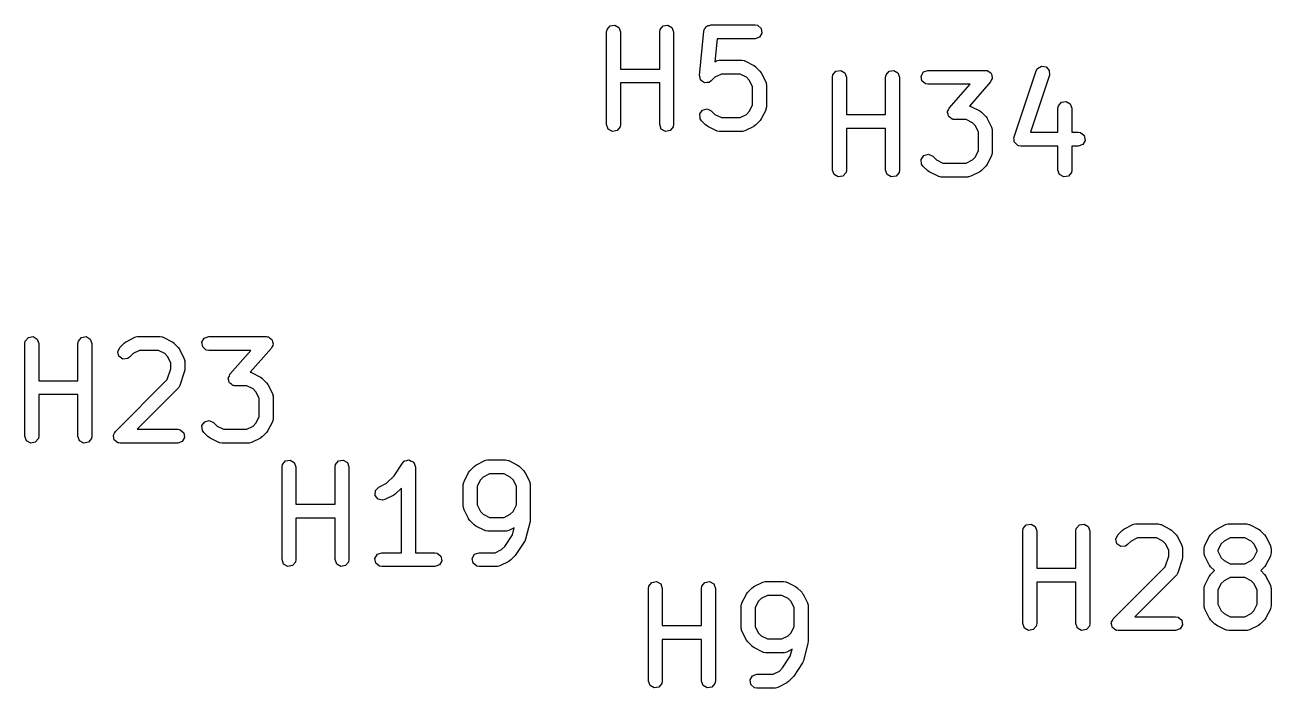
# Model space of a CAD drawing. Extents: x 83 to 202, y -140 to -59.
# Drawn here: x 121.67 to 135.09, y -66.57 to -59.42 of the extents above; entities that cross this region are included whole.
import ezdxf

# ---------------------------------------------------------------- set-up
doc = ezdxf.new("R2010")
doc.units = 0
doc.layers.add('BLACK', color=7, linetype='CONTINUOUS')

msp = doc.modelspace()

# ---------------------------------------------------------------- linework, layer by layer
at = {"layer": 'BLACK', "linetype": 'CONTINUOUS'}
for p, q in [((127.933, -59.4924), (127.938, -59.4667)), ((127.938, -59.4667), (127.971, -59.4274)), ((127.971, -59.4274), (128.021, -59.4185)), ((128.021, -59.4185), (128.066, -59.4442)), ((128.066, -59.4442), (128.083, -59.4924)), ((128.505, -59.4924), (128.509, -59.4667)), ((128.509, -59.4667), (128.542, -59.4274)), ((128.542, -59.4274), (128.593, -59.4185)), ((128.593, -59.4185), (128.637, -59.4442)), ((128.637, -59.4442), (128.655, -59.4924)), ((128.983, -59.4767), (128.988, -59.4598)), ((128.988, -59.4598), (129, -59.4487)), ((129, -59.4487), (129.008, -59.4349)), ((129.008, -59.4349), (129.017, -59.4313)), ((129.017, -59.4313), (129.025, -59.424)), ((129.025, -59.424), (129.041, -59.4228)), ((129.041, -59.4228), (129.056, -59.4174)), ((129.056, -59.4174), (129.532, -59.4174)), ((129.532, -59.4174), (129.558, -59.4219)), ((129.558, -59.4219), (129.597, -59.4549)), ((129.597, -59.4549), (129.606, -59.5054)), ((127.933, -60.4924), (127.933, -59.4924)), ((128.083, -59.4924), (128.083, -59.8936)), ((128.505, -59.8936), (128.505, -59.4924)), ((128.655, -59.4924), (128.655, -60.4924)), ((128.933, -59.9611), (128.981, -59.4849)), ((128.981, -59.4849), (128.982, -59.4811)), ((128.982, -59.4794), (128.983, -59.4767)), ((128.982, -59.4811), (128.982, -59.4794)), ((129.124, -59.5674), (129.099, -59.8156)), ((129.532, -59.5674), (129.124, -59.5674)), ((129.58, -59.5498), (129.532, -59.5674)), ((129.606, -59.5054), (129.58, -59.5498)), ((129.099, -59.8156), (129.117, -59.8063)), ((129.117, -59.8063), (129.142, -59.7988)), ((129.142, -59.7988), (129.147, -59.7999)), ((129.147, -59.7999), (129.151, -59.7983)), ((129.151, -59.7983), (129.389, -59.7983)), ((129.389, -59.7983), (129.415, -59.8029)), ((129.415, -59.8029), (129.418, -59.8057)), ((129.418, -59.8057), (129.423, -59.8063)), ((129.423, -59.8063), (129.518, -59.8539)), ((129.518, -59.8539), (129.536, -59.8672)), ((129.536, -59.8672), (129.537, -59.8679)), ((129.537, -59.8679), (129.585, -59.9155)), ((132.574, -59.8881), (132.617, -59.8613)), ((132.617, -59.8613), (132.668, -59.8688)), ((132.668, -59.8688), (132.702, -59.9072)), ((128.083, -59.8936), (128.505, -59.8936)), ((128.934, -59.9616), (128.933, -59.9611)), ((128.933, -59.962), (128.934, -59.9616)), ((128.94, -59.9864), (128.933, -59.962)), ((128.946, -60.0108), (128.94, -59.9864)), ((129.1, -59.9826), (129.061, -60.0216)), ((129.169, -59.9483), (129.1, -59.9826)), ((129.371, -59.9483), (129.169, -59.9483)), ((129.44, -59.9826), (129.371, -59.9483)), ((129.47, -60.013), (129.44, -59.9826)), ((129.585, -59.9155), (129.598, -59.9339)), ((129.598, -59.9339), (129.599, -59.935)), ((129.599, -59.935), (129.647, -60.0303)), ((130.367, -59.9824), (130.371, -59.9567)), ((130.367, -60.9824), (130.367, -59.9824)), ((130.371, -59.9567), (130.404, -59.9174)), ((130.404, -59.9174), (130.455, -59.9085)), ((130.455, -59.9085), (130.499, -59.9342)), ((130.499, -59.9342), (130.517, -59.9824)), ((130.517, -59.9824), (130.517, -60.3836)), ((130.938, -59.9824), (130.943, -59.9567)), ((130.938, -60.3836), (130.938, -59.9824)), ((130.943, -59.9567), (130.976, -59.9174)), ((130.976, -59.9174), (131.026, -59.9085)), ((131.026, -59.9085), (131.071, -59.9342)), ((131.071, -59.9342), (131.088, -59.9824)), ((131.088, -59.9824), (131.088, -60.9824)), ((131.32, -59.9694), (131.346, -59.9249)), ((131.329, -60.0199), (131.32, -59.9694)), ((131.346, -59.9249), (131.394, -59.9074)), ((131.394, -59.9074), (132.013, -59.9074)), ((132.013, -59.9074), (132.024, -59.9093)), ((132.024, -59.9093), (132.028, -59.9088)), ((132.028, -59.9088), (132.031, -59.9104)), ((132.031, -59.9104), (132.039, -59.9119)), ((132.039, -59.9119), (132.054, -59.9249)), ((132.054, -59.9249), (132.072, -59.9354)), ((132.072, -59.9354), (132.074, -59.941)), ((132.074, -59.941), (132.078, -59.9449)), ((132.087, -59.9954), (132.077, -60.0129)), ((132.078, -59.9449), (132.082, -59.9648)), ((132.082, -59.9648), (132.088, -59.9839)), ((132.088, -59.9839), (132.086, -59.9895)), ((132.086, -59.9895), (132.087, -59.9954)), ((132.323, -60.6253), (132.561, -59.911)), ((132.704, -59.9585), (132.498, -60.574)), ((132.561, -59.911), (132.574, -59.8881)), ((132.702, -59.9072), (132.704, -59.9585)), ((128.505, -60.0436), (128.083, -60.0436)), ((128.083, -60.0436), (128.083, -60.4924)), ((128.505, -60.4924), (128.505, -60.0436)), ((128.947, -60.0111), (128.946, -60.0108)), ((128.947, -60.0116), (128.947, -60.0111)), ((128.967, -60.026), (128.947, -60.0116)), ((128.988, -60.0408), (128.967, -60.026)), ((128.989, -60.041), (128.988, -60.0407)), ((128.988, -60.0407), (128.988, -60.0408)), ((129.014, -60.0388), (128.989, -60.041)), ((129.039, -60.0369), (129.014, -60.0388)), ((129.04, -60.0365), (129.039, -60.0366)), ((129.039, -60.0366), (129.039, -60.0369)), ((129.061, -60.0216), (129.04, -60.0365)), ((129.505, -60.0815), (129.47, -60.013)), ((129.505, -60.2842), (129.505, -60.0815)), ((129.647, -60.0303), (129.654, -60.0552)), ((129.654, -60.0552), (129.653, -60.0596)), ((129.653, -60.0596), (129.655, -60.0638)), ((129.655, -60.0638), (129.655, -60.3019)), ((131.369, -60.0529), (131.329, -60.0199)), ((131.394, -60.0574), (131.369, -60.0529)), ((131.848, -60.0574), (131.394, -60.0574)), ((131.624, -60.3139), (131.848, -60.0574)), ((132.07, -60.0318), (131.842, -60.2918)), ((132.077, -60.0129), (132.07, -60.0318)), ((132.8, -60.2901), (132.833, -60.2508)), ((132.833, -60.2508), (132.883, -60.2419)), ((132.883, -60.2419), (132.928, -60.2675)), ((132.928, -60.2675), (132.945, -60.3157)), ((128.936, -60.3777), (128.965, -60.3357)), ((128.94, -60.4288), (128.936, -60.3777)), ((128.965, -60.3357), (129.015, -60.3224)), ((129.015, -60.3224), (129.061, -60.3441)), ((129.061, -60.3441), (129.1, -60.3831)), ((129.1, -60.3831), (129.169, -60.4174)), ((129.371, -60.4174), (129.44, -60.3831)), ((129.44, -60.3831), (129.47, -60.3527)), ((129.47, -60.3527), (129.505, -60.2842)), ((129.647, -60.3354), (129.599, -60.4307)), ((129.65, -60.3276), (129.647, -60.331)), ((129.647, -60.331), (129.647, -60.3354)), ((129.655, -60.3019), (129.65, -60.3276)), ((130.517, -60.3836), (130.938, -60.3836)), ((131.605, -60.3618), (131.607, -60.3562)), ((131.612, -60.3809), (131.605, -60.3618)), ((131.606, -60.3503), (131.616, -60.3328)), ((131.607, -60.3562), (131.606, -60.3503)), ((131.615, -60.4008), (131.612, -60.3809)), ((131.62, -60.4047), (131.615, -60.4008)), ((131.616, -60.3328), (131.624, -60.3139)), ((131.622, -60.4103), (131.62, -60.4047)), ((131.842, -60.2918), (131.849, -60.2929)), ((131.849, -60.2929), (131.852, -60.2957)), ((131.852, -60.2957), (131.856, -60.2963)), ((131.856, -60.2963), (131.952, -60.3439)), ((131.952, -60.3439), (131.97, -60.3572)), ((131.97, -60.3572), (131.971, -60.3579)), ((131.971, -60.3579), (132.019, -60.4055)), ((132.019, -60.4055), (132.032, -60.4239)), ((132.795, -60.3157), (132.8, -60.2901)), ((132.795, -60.574), (132.795, -60.3157)), ((132.945, -60.3157), (132.945, -60.574)), ((127.951, -60.5406), (127.933, -60.4924)), ((127.995, -60.5662), (127.951, -60.5406)), ((128.079, -60.518), (128.046, -60.5573)), ((128.083, -60.4924), (128.079, -60.518)), ((128.522, -60.5406), (128.505, -60.4924)), ((128.566, -60.5662), (128.522, -60.5406)), ((128.65, -60.518), (128.617, -60.5573)), ((128.655, -60.4924), (128.65, -60.518)), ((128.955, -60.4502), (128.94, -60.4288)), ((129.003, -60.4978), (128.955, -60.4502)), ((129.004, -60.4985), (129.003, -60.4978)), ((129.022, -60.5118), (129.004, -60.4985)), ((129.117, -60.5595), (129.022, -60.5118)), ((129.169, -60.4174), (129.371, -60.4174)), ((129.518, -60.5118), (129.423, -60.5595)), ((129.519, -60.5107), (129.518, -60.5118)), ((129.537, -60.4978), (129.519, -60.5107)), ((129.585, -60.4502), (129.537, -60.4978)), ((129.586, -60.4487), (129.585, -60.4502)), ((129.599, -60.4307), (129.586, -60.4487)), ((130.938, -60.5336), (130.517, -60.5336)), ((130.517, -60.5336), (130.517, -60.9824)), ((130.938, -60.9824), (130.938, -60.5336)), ((131.639, -60.4208), (131.622, -60.4103)), ((131.654, -60.4338), (131.639, -60.4208)), ((131.663, -60.4353), (131.654, -60.4338)), ((131.665, -60.4369), (131.663, -60.4353)), ((131.669, -60.4364), (131.665, -60.4369)), ((131.68, -60.4383), (131.669, -60.4364)), ((131.805, -60.4383), (131.68, -60.4383)), ((131.874, -60.4726), (131.805, -60.4383)), ((131.904, -60.503), (131.874, -60.4726)), ((131.938, -60.5715), (131.904, -60.503)), ((132.032, -60.4239), (132.033, -60.425)), ((132.033, -60.425), (132.08, -60.5203)), ((132.08, -60.5203), (132.088, -60.5452)), ((128.046, -60.5573), (127.995, -60.5662)), ((128.617, -60.5573), (128.566, -60.5662)), ((129.122, -60.56), (129.117, -60.5595)), ((129.125, -60.5629), (129.122, -60.56)), ((129.151, -60.5674), (129.125, -60.5629)), ((129.389, -60.5674), (129.151, -60.5674)), ((129.393, -60.5658), (129.389, -60.5674)), ((129.398, -60.5669), (129.393, -60.5658)), ((129.423, -60.5595), (129.398, -60.5669)), ((131.938, -60.7742), (131.938, -60.5715)), ((132.088, -60.5452), (132.087, -60.5496)), ((132.087, -60.5496), (132.088, -60.5538)), ((132.088, -60.5538), (132.088, -60.7919)), ((132.32, -60.636), (132.323, -60.6311)), ((132.324, -60.6562), (132.32, -60.636)), ((132.323, -60.6311), (132.323, -60.6253)), ((132.325, -60.6766), (132.324, -60.6562)), ((132.498, -60.574), (132.795, -60.574)), ((132.945, -60.574), (133.013, -60.574)), ((133.013, -60.574), (133.039, -60.5786)), ((133.039, -60.5786), (133.078, -60.6115)), ((133.087, -60.6621), (133.062, -60.7065)), ((133.078, -60.6115), (133.087, -60.6621)), ((131.904, -60.8427), (131.938, -60.7742)), ((132.088, -60.7919), (132.084, -60.8176)), ((132.328, -60.6809), (132.325, -60.6766)), ((132.329, -60.6865), (132.328, -60.6809)), ((132.345, -60.6997), (132.329, -60.6865)), ((132.359, -60.715), (132.345, -60.6997)), ((132.364, -60.7158), (132.359, -60.715)), ((132.369, -60.7195), (132.364, -60.7158)), ((132.394, -60.724), (132.369, -60.7195)), ((132.795, -60.724), (132.394, -60.724)), ((132.795, -60.9824), (132.795, -60.724)), ((133.013, -60.724), (132.945, -60.724)), ((132.945, -60.724), (132.945, -60.9824)), ((133.062, -60.7065), (133.013, -60.724)), ((131.322, -60.8677), (131.351, -60.8257)), ((131.326, -60.9188), (131.322, -60.8677)), ((131.341, -60.9402), (131.326, -60.9188)), ((131.389, -60.9878), (131.341, -60.9402)), ((131.351, -60.8257), (131.401, -60.8124)), ((131.401, -60.8124), (131.447, -60.8341)), ((131.447, -60.8341), (131.486, -60.8731)), ((131.486, -60.8731), (131.555, -60.9074)), ((131.555, -60.9074), (131.805, -60.9074)), ((131.805, -60.9074), (131.874, -60.8731)), ((131.874, -60.8731), (131.904, -60.8427)), ((132.019, -60.9402), (131.971, -60.9878)), ((132.033, -60.9207), (132.019, -60.9387)), ((132.019, -60.9387), (132.019, -60.9402)), ((132.08, -60.8254), (132.033, -60.9207)), ((132.081, -60.821), (132.08, -60.8254)), ((132.084, -60.8176), (132.081, -60.821)), ((130.384, -61.0306), (130.367, -60.9824)), ((130.429, -61.0562), (130.384, -61.0306)), ((130.479, -61.0473), (130.429, -61.0562)), ((130.512, -61.008), (130.479, -61.0473)), ((130.517, -60.9824), (130.512, -61.008)), ((130.956, -61.0306), (130.938, -60.9824)), ((131, -61.0562), (130.956, -61.0306)), ((131.051, -61.0473), (131, -61.0562)), ((131.084, -61.008), (131.051, -61.0473)), ((131.088, -60.9824), (131.084, -61.008)), ((131.39, -60.9885), (131.389, -60.9878)), ((131.408, -61.0018), (131.39, -60.9885)), ((131.504, -61.0495), (131.408, -61.0018)), ((131.508, -61.05), (131.504, -61.0495)), ((131.511, -61.0529), (131.508, -61.05)), ((131.537, -61.0574), (131.511, -61.0529)), ((131.823, -61.0574), (131.537, -61.0574)), ((131.827, -61.0558), (131.823, -61.0574)), ((131.831, -61.0569), (131.827, -61.0558)), ((131.856, -61.0495), (131.831, -61.0569)), ((131.952, -61.0018), (131.856, -61.0495)), ((131.953, -61.0007), (131.952, -61.0018)), ((131.971, -60.9878), (131.953, -61.0007)), ((132.813, -61.0306), (132.795, -60.9824)), ((132.857, -61.0562), (132.813, -61.0306)), ((132.908, -61.0473), (132.857, -61.0562)), ((132.941, -61.008), (132.908, -61.0473)), ((132.945, -60.9824), (132.941, -61.008)), ((121.671, -62.8267), (121.704, -62.7874)), ((121.704, -62.7874), (121.755, -62.7785)), ((121.755, -62.7785), (121.799, -62.8042)), ((121.799, -62.8042), (121.817, -62.8524)), ((122.243, -62.8267), (122.276, -62.7874)), ((122.276, -62.7874), (122.326, -62.7785)), ((122.326, -62.7785), (122.371, -62.8042)), ((122.371, -62.8042), (122.388, -62.8524)), ((122.756, -62.8329), (122.851, -62.7853)), ((122.851, -62.7853), (122.876, -62.7779)), ((122.876, -62.7779), (122.881, -62.7789)), ((122.881, -62.7789), (122.885, -62.7774)), ((122.885, -62.7774), (123.123, -62.7774)), ((123.123, -62.7774), (123.149, -62.7819)), ((123.149, -62.7819), (123.152, -62.7848)), ((123.152, -62.7848), (123.156, -62.7853)), ((123.156, -62.7853), (123.252, -62.8329)), ((123.573, -62.8394), (123.598, -62.7949)), ((123.598, -62.7949), (123.647, -62.7774)), ((123.647, -62.7774), (124.266, -62.7774)), ((124.266, -62.7774), (124.277, -62.7793)), ((124.277, -62.7793), (124.28, -62.7788)), ((124.28, -62.7788), (124.283, -62.7804)), ((124.283, -62.7804), (124.291, -62.7819)), ((124.291, -62.7819), (124.307, -62.7949)), ((124.307, -62.7949), (124.324, -62.8054)), ((124.324, -62.8054), (124.326, -62.811)), ((124.326, -62.811), (124.331, -62.8149)), ((124.331, -62.8149), (124.334, -62.8348)), ((121.667, -62.8524), (121.671, -62.8267)), ((121.667, -63.8524), (121.667, -62.8524)), ((121.817, -62.8524), (121.817, -63.2536)), ((122.238, -62.8524), (122.243, -62.8267)), ((122.238, -63.2536), (122.238, -62.8524)), ((122.388, -62.8524), (122.388, -63.8524)), ((122.667, -62.9411), (122.689, -62.8946)), ((122.68, -62.9906), (122.667, -62.9411)), ((122.689, -62.8946), (122.736, -62.847)), ((122.736, -62.847), (122.755, -62.8341)), ((122.755, -62.8341), (122.756, -62.8329)), ((122.902, -62.9274), (122.834, -62.9616)), ((123.105, -62.9274), (122.902, -62.9274)), ((123.174, -62.9616), (123.105, -62.9274)), ((123.252, -62.8329), (123.27, -62.8463)), ((123.27, -62.8463), (123.271, -62.847)), ((123.271, -62.847), (123.319, -62.8946)), ((123.319, -62.8946), (123.332, -62.913)), ((123.332, -62.913), (123.333, -62.9141)), ((123.333, -62.9141), (123.38, -63.0093)), ((123.582, -62.8899), (123.573, -62.8394)), ((123.621, -62.9229), (123.582, -62.8899)), ((123.647, -62.9274), (123.621, -62.9229)), ((124.1, -62.9274), (123.647, -62.9274)), ((123.876, -63.1839), (124.1, -62.9274)), ((124.322, -62.9018), (124.095, -63.1618)), ((124.329, -62.8829), (124.322, -62.9018)), ((124.34, -62.8654), (124.329, -62.8829)), ((124.334, -62.8348), (124.341, -62.8539)), ((124.341, -62.8539), (124.339, -62.8595)), ((124.339, -62.8595), (124.34, -62.8654)), ((122.722, -63.0201), (122.68, -62.9906)), ((122.774, -63.0156), (122.722, -63.0201)), ((122.795, -63.0007), (122.774, -63.0156)), ((122.834, -62.9616), (122.795, -63.0007)), ((123.204, -62.992), (123.174, -62.9616)), ((123.238, -63.0606), (123.204, -62.992)), ((123.238, -63.1259), (123.238, -63.0606)), ((123.38, -63.0093), (123.388, -63.0343)), ((123.388, -63.0343), (123.387, -63.0386)), ((123.387, -63.0386), (123.388, -63.0429)), ((123.388, -63.0429), (123.388, -63.1381)), ((123.2, -63.2404), (123.238, -63.1259)), ((123.384, -63.1618), (123.337, -63.3047)), ((123.388, -63.1381), (123.384, -63.1602)), ((123.384, -63.1602), (123.384, -63.1618)), ((123.857, -63.2318), (123.86, -63.2262)), ((123.859, -63.2203), (123.869, -63.2028)), ((123.86, -63.2262), (123.859, -63.2203)), ((123.869, -63.2028), (123.876, -63.1839)), ((124.095, -63.1618), (124.101, -63.1629)), ((124.101, -63.1629), (124.104, -63.1657)), ((124.104, -63.1657), (124.109, -63.1663)), ((124.109, -63.1663), (124.204, -63.2139)), ((124.204, -63.2139), (124.222, -63.2272)), ((121.817, -63.2536), (122.238, -63.2536)), ((122.641, -63.7993), (123.2, -63.2404)), ((123.319, -63.334), (122.875, -63.7774)), ((123.321, -63.3299), (123.319, -63.334)), ((123.324, -63.3276), (123.321, -63.3299)), ((123.337, -63.3047), (123.324, -63.3276)), ((123.864, -63.2509), (123.857, -63.2318)), ((123.867, -63.2708), (123.864, -63.2509)), ((123.872, -63.2747), (123.867, -63.2708)), ((123.874, -63.2803), (123.872, -63.2747)), ((123.891, -63.2908), (123.874, -63.2803)), ((123.907, -63.3038), (123.891, -63.2908)), ((123.915, -63.3053), (123.907, -63.3038)), ((123.918, -63.3069), (123.915, -63.3053)), ((123.921, -63.3064), (123.918, -63.3069)), ((123.932, -63.3083), (123.921, -63.3064)), ((124.058, -63.3083), (123.932, -63.3083)), ((124.126, -63.3426), (124.058, -63.3083)), ((124.156, -63.373), (124.126, -63.3426)), ((124.222, -63.2272), (124.224, -63.2279)), ((124.224, -63.2279), (124.271, -63.2755)), ((124.271, -63.2755), (124.284, -63.2939)), ((124.284, -63.2939), (124.285, -63.295)), ((124.285, -63.295), (124.333, -63.3903)), ((122.238, -63.4036), (121.817, -63.4036)), ((121.817, -63.4036), (121.817, -63.8524)), ((122.238, -63.8524), (122.238, -63.4036)), ((124.191, -63.4415), (124.156, -63.373)), ((124.191, -63.6442), (124.191, -63.4415)), ((124.333, -63.3903), (124.34, -63.4152)), ((124.34, -63.4152), (124.339, -63.4196)), ((124.339, -63.4196), (124.341, -63.4238)), ((124.341, -63.4238), (124.341, -63.6619)), ((123.574, -63.7377), (123.604, -63.6957)), ((123.579, -63.7888), (123.574, -63.7377)), ((123.604, -63.6957), (123.653, -63.6824)), ((123.653, -63.6824), (123.7, -63.7041)), ((123.7, -63.7041), (123.739, -63.7431)), ((123.739, -63.7431), (123.807, -63.7774)), ((124.058, -63.7774), (124.126, -63.7431)), ((124.126, -63.7431), (124.156, -63.7127)), ((124.156, -63.7127), (124.191, -63.6442)), ((124.333, -63.6954), (124.285, -63.7907)), ((124.336, -63.6876), (124.333, -63.691)), ((124.333, -63.691), (124.333, -63.6954)), ((124.341, -63.6619), (124.336, -63.6876)), ((121.684, -63.9006), (121.667, -63.8524)), ((121.812, -63.878), (121.779, -63.9173)), ((121.817, -63.8524), (121.812, -63.878)), ((122.256, -63.9006), (122.238, -63.8524)), ((122.384, -63.878), (122.351, -63.9173)), ((122.388, -63.8524), (122.384, -63.878)), ((122.62, -63.8394), (122.632, -63.8198)), ((122.621, -63.8427), (122.62, -63.8394)), ((122.62, -63.8458), (122.621, -63.8427)), ((122.625, -63.8676), (122.62, -63.8458)), ((122.629, -63.8899), (122.625, -63.8676)), ((122.632, -63.8921), (122.629, -63.8899)), ((122.632, -63.8198), (122.641, -63.7993)), ((122.633, -63.8954), (122.632, -63.8921)), ((122.651, -63.9083), (122.633, -63.8954)), ((122.875, -63.7774), (123.313, -63.7774)), ((123.313, -63.7774), (123.339, -63.7819)), ((123.339, -63.7819), (123.378, -63.8149)), ((123.387, -63.8654), (123.362, -63.9098)), ((123.378, -63.8149), (123.387, -63.8654)), ((123.594, -63.8102), (123.579, -63.7888)), ((123.641, -63.8578), (123.594, -63.8102)), ((123.643, -63.8585), (123.641, -63.8578)), ((123.661, -63.8718), (123.643, -63.8585)), ((123.756, -63.9195), (123.661, -63.8718)), ((123.807, -63.7774), (124.058, -63.7774)), ((124.204, -63.8718), (124.109, -63.9195)), ((124.205, -63.8707), (124.204, -63.8718)), ((124.224, -63.8578), (124.205, -63.8707)), ((124.271, -63.8102), (124.224, -63.8578)), ((124.272, -63.8087), (124.271, -63.8102)), ((124.285, -63.7907), (124.272, -63.8087)), ((121.729, -63.9262), (121.684, -63.9006)), ((121.779, -63.9173), (121.729, -63.9262)), ((122.3, -63.9262), (122.256, -63.9006)), ((122.351, -63.9173), (122.3, -63.9262)), ((122.669, -63.9229), (122.651, -63.9083)), ((122.673, -63.9237), (122.669, -63.9229)), ((122.675, -63.9248), (122.673, -63.9237)), ((122.678, -63.9245), (122.675, -63.9248)), ((122.694, -63.9274), (122.678, -63.9245)), ((123.313, -63.9274), (122.694, -63.9274)), ((123.362, -63.9098), (123.313, -63.9274)), ((123.76, -63.92), (123.756, -63.9195)), ((123.764, -63.9229), (123.76, -63.92)), ((123.79, -63.9274), (123.764, -63.9229)), ((124.075, -63.9274), (123.79, -63.9274)), ((124.079, -63.9258), (124.075, -63.9274)), ((124.084, -63.9269), (124.079, -63.9258)), ((124.109, -63.9195), (124.084, -63.9269)), ((124.437, -64.1824), (124.441, -64.1567)), ((124.441, -64.1567), (124.474, -64.1174)), ((124.474, -64.1174), (124.525, -64.1085)), ((124.525, -64.1085), (124.569, -64.1342)), ((124.569, -64.1342), (124.587, -64.1824)), ((125.008, -64.1824), (125.013, -64.1567)), ((125.013, -64.1567), (125.046, -64.1174)), ((125.046, -64.1174), (125.096, -64.1085)), ((125.096, -64.1085), (125.141, -64.1342)), ((125.141, -64.1342), (125.158, -64.1824)), ((125.644, -64.2775), (125.735, -64.1408)), ((125.735, -64.1408), (125.753, -64.1219)), ((125.753, -64.1219), (125.757, -64.1207)), ((125.757, -64.1207), (125.76, -64.1174)), ((125.76, -64.1174), (125.782, -64.1136)), ((125.782, -64.1136), (125.802, -64.1075)), ((125.802, -64.1075), (125.806, -64.1093)), ((125.806, -64.1093), (125.811, -64.1085)), ((125.811, -64.1085), (125.829, -64.1194)), ((125.829, -64.1194), (125.849, -64.1281)), ((125.849, -64.1281), (125.851, -64.132)), ((125.851, -64.132), (125.855, -64.1342)), ((125.855, -64.1342), (125.863, -64.1546)), ((125.863, -64.1546), (125.872, -64.1741)), ((126.506, -64.177), (126.525, -64.1641)), ((126.525, -64.1641), (126.526, -64.1629)), ((126.526, -64.1629), (126.621, -64.1153)), ((126.621, -64.1153), (126.646, -64.1079)), ((126.646, -64.1079), (126.651, -64.1089)), ((126.651, -64.1089), (126.655, -64.1074)), ((126.655, -64.1074), (126.845, -64.1074)), ((126.845, -64.1074), (126.871, -64.1119)), ((126.871, -64.1119), (126.874, -64.1148)), ((126.874, -64.1148), (126.879, -64.1153)), ((126.879, -64.1153), (126.974, -64.1629)), ((126.974, -64.1629), (126.992, -64.1763)), ((124.437, -65.1824), (124.437, -64.1824)), ((124.587, -64.1824), (124.587, -64.5836)), ((125.008, -64.5836), (125.008, -64.1824)), ((125.158, -64.1824), (125.158, -65.1824)), ((125.563, -64.3588), (125.644, -64.2775)), ((125.872, -64.1741), (125.871, -64.1783)), ((125.871, -64.1783), (125.873, -64.1824)), ((125.873, -64.1824), (125.873, -65.1074)), ((126.397, -64.3393), (126.445, -64.2441)), ((126.445, -64.2441), (126.458, -64.2261)), ((126.458, -64.2261), (126.459, -64.2246)), ((126.459, -64.2246), (126.506, -64.177)), ((126.604, -64.2916), (126.574, -64.322)), ((126.672, -64.2574), (126.604, -64.2916)), ((126.828, -64.2574), (126.672, -64.2574)), ((126.896, -64.2916), (126.828, -64.2574)), ((126.926, -64.322), (126.896, -64.2916)), ((126.992, -64.1763), (126.994, -64.177)), ((126.994, -64.177), (127.041, -64.2246)), ((127.041, -64.2246), (127.054, -64.243)), ((127.054, -64.243), (127.055, -64.2441)), ((127.055, -64.2441), (127.103, -64.3393)), ((125.443, -64.4383), (125.478, -64.401)), ((125.478, -64.401), (125.563, -64.3588)), ((125.723, -64.4111), (125.66, -64.4735)), ((125.723, -65.1074), (125.723, -64.4111)), ((126.389, -64.3729), (126.394, -64.3472)), ((126.389, -64.611), (126.389, -64.3729)), ((126.394, -64.3472), (126.397, -64.3438)), ((126.397, -64.3438), (126.397, -64.3393)), ((126.574, -64.322), (126.539, -64.3906)), ((126.539, -64.3906), (126.539, -64.5932)), ((126.961, -64.3906), (126.926, -64.322)), ((126.961, -64.5932), (126.961, -64.3906)), ((127.103, -64.3393), (127.11, -64.3643)), ((127.11, -64.3643), (127.109, -64.3686)), ((127.109, -64.3686), (127.111, -64.3729)), ((127.111, -64.3729), (127.111, -64.7538)), ((125.44, -64.4895), (125.443, -64.4383)), ((125.471, -64.5307), (125.44, -64.4895)), ((125.52, -64.5426), (125.471, -64.5307)), ((125.545, -64.5352), (125.52, -64.5426)), ((125.641, -64.4876), (125.545, -64.5352)), ((125.642, -64.4864), (125.641, -64.4876)), ((125.66, -64.4735), (125.642, -64.4864)), ((124.587, -64.5836), (125.008, -64.5836)), ((126.391, -64.6152), (126.389, -64.611)), ((126.39, -64.6195), (126.391, -64.6152)), ((126.397, -64.6445), (126.39, -64.6195)), ((126.445, -64.7397), (126.397, -64.6445)), ((126.539, -64.5932), (126.574, -64.6618)), ((126.574, -64.6618), (126.604, -64.6922)), ((126.604, -64.6922), (126.672, -64.7264)), ((126.828, -64.7264), (126.896, -64.6922)), ((126.896, -64.6922), (126.926, -64.6618)), ((126.926, -64.6618), (126.961, -64.5932)), ((125.008, -64.7336), (124.587, -64.7336)), ((124.587, -64.7336), (124.587, -65.1824)), ((125.008, -65.1824), (125.008, -64.7336)), ((126.446, -64.7409), (126.445, -64.7397)), ((126.459, -64.7592), (126.446, -64.7409)), ((126.506, -64.8068), (126.459, -64.7592)), ((126.508, -64.8075), (126.506, -64.8068)), ((126.526, -64.8209), (126.508, -64.8075)), ((126.621, -64.8685), (126.526, -64.8209)), ((126.672, -64.7264), (126.828, -64.7264)), ((127.108, -64.772), (127.061, -64.9625)), ((127.111, -64.7538), (127.108, -64.7686)), ((127.108, -64.7686), (127.108, -64.772)), ((132.421, -64.8467), (132.454, -64.8074)), ((132.454, -64.8074), (132.505, -64.7985)), ((132.505, -64.7985), (132.549, -64.8242)), ((132.549, -64.8242), (132.567, -64.8724)), ((132.993, -64.8467), (133.026, -64.8074)), ((133.026, -64.8074), (133.076, -64.7985)), ((133.076, -64.7985), (133.121, -64.8242)), ((133.121, -64.8242), (133.138, -64.8724)), ((133.506, -64.8529), (133.601, -64.8053)), ((133.601, -64.8053), (133.626, -64.7979)), ((133.626, -64.7979), (133.631, -64.7989)), ((133.631, -64.7989), (133.635, -64.7974)), ((133.635, -64.7974), (133.873, -64.7974)), ((133.873, -64.7974), (133.899, -64.8019)), ((133.899, -64.8019), (133.902, -64.8048)), ((133.902, -64.8048), (133.906, -64.8053)), ((133.906, -64.8053), (134.002, -64.8529)), ((134.506, -64.8529), (134.601, -64.8053)), ((134.601, -64.8053), (134.626, -64.7979)), ((134.626, -64.7979), (134.631, -64.7989)), ((134.631, -64.7989), (134.635, -64.7974)), ((134.635, -64.7974), (134.825, -64.7974)), ((134.825, -64.7974), (134.851, -64.8019)), ((134.851, -64.8019), (134.854, -64.8048)), ((134.854, -64.8048), (134.859, -64.8053)), ((134.859, -64.8053), (134.954, -64.8529)), ((126.626, -64.869), (126.621, -64.8685)), ((126.629, -64.8719), (126.626, -64.869)), ((126.655, -64.8764), (126.629, -64.8719)), ((126.845, -64.8764), (126.655, -64.8764)), ((126.835, -65.0394), (126.918, -64.9135)), ((126.849, -64.8749), (126.845, -64.8764)), ((126.854, -64.8759), (126.849, -64.8749)), ((126.879, -64.8685), (126.854, -64.8759)), ((126.937, -64.8394), (126.879, -64.8685)), ((126.918, -64.9135), (126.937, -64.8394)), ((127.061, -64.9625), (127.051, -64.9855)), ((132.417, -64.8724), (132.421, -64.8467)), ((132.417, -65.8724), (132.417, -64.8724)), ((132.567, -64.8724), (132.567, -65.2736)), ((132.988, -64.8724), (132.993, -64.8467)), ((132.988, -65.2736), (132.988, -64.8724)), ((133.138, -64.8724), (133.138, -65.8724)), ((133.417, -64.9611), (133.439, -64.9146)), ((133.43, -65.0106), (133.417, -64.9611)), ((133.439, -64.9146), (133.486, -64.867)), ((133.486, -64.867), (133.505, -64.8541)), ((133.505, -64.8541), (133.506, -64.8529)), ((133.652, -64.9474), (133.584, -64.9816)), ((133.855, -64.9474), (133.652, -64.9474)), ((133.924, -64.9816), (133.855, -64.9474)), ((134.002, -64.8529), (134.02, -64.8663)), ((134.02, -64.8663), (134.021, -64.867)), ((134.021, -64.867), (134.069, -64.9146)), ((134.069, -64.9146), (134.082, -64.933)), ((134.082, -64.933), (134.083, -64.9341)), ((134.083, -64.9341), (134.13, -65.0293)), ((134.377, -65.0293), (134.425, -64.9341)), ((134.425, -64.9341), (134.438, -64.9161)), ((134.438, -64.9161), (134.439, -64.9146)), ((134.439, -64.9146), (134.486, -64.867)), ((134.486, -64.867), (134.505, -64.8541)), ((134.505, -64.8541), (134.506, -64.8529)), ((134.652, -64.9474), (134.584, -64.9816)), ((134.808, -64.9474), (134.652, -64.9474)), ((134.876, -64.9816), (134.808, -64.9474)), ((134.954, -64.8529), (134.972, -64.8663)), ((134.972, -64.8663), (134.974, -64.867)), ((134.974, -64.867), (135.021, -64.9146)), ((135.021, -64.9146), (135.034, -64.933)), ((135.034, -64.933), (135.035, -64.9341)), ((135.035, -64.9341), (135.083, -65.0293)), ((126.732, -65.1074), (126.801, -65.0731)), ((126.801, -65.0731), (126.835, -65.0394)), ((127.05, -64.9859), (126.955, -65.1287)), ((127.051, -64.9855), (127.05, -64.9859)), ((133.472, -65.0401), (133.43, -65.0106)), ((133.524, -65.0356), (133.472, -65.0401)), ((133.545, -65.0207), (133.524, -65.0356)), ((133.584, -64.9816), (133.545, -65.0207)), ((133.954, -65.012), (133.924, -64.9816)), ((133.988, -65.0806), (133.954, -65.012)), ((133.988, -65.1459), (133.988, -65.0806)), ((134.13, -65.0293), (134.138, -65.0543)), ((134.138, -65.0543), (134.137, -65.0586)), ((134.137, -65.0586), (134.138, -65.0629)), ((134.138, -65.0629), (134.138, -65.1581)), ((134.369, -65.0629), (134.374, -65.0372)), ((134.369, -65.1105), (134.369, -65.0629)), ((134.374, -65.0372), (134.377, -65.0338)), ((134.377, -65.0338), (134.377, -65.0293)), ((134.554, -65.012), (134.519, -65.0806)), ((134.519, -65.0806), (134.519, -65.0928)), ((134.519, -65.0928), (134.554, -65.1613)), ((134.584, -64.9816), (134.554, -65.012)), ((134.906, -65.012), (134.876, -64.9816)), ((134.941, -65.0806), (134.906, -65.012)), ((134.906, -65.1613), (134.941, -65.0928)), ((134.941, -65.0928), (134.941, -65.0806)), ((135.083, -65.0293), (135.09, -65.0543)), ((135.09, -65.0543), (135.089, -65.0586)), ((135.089, -65.0586), (135.091, -65.0629)), ((135.091, -65.0629), (135.091, -65.1105)), ((124.454, -65.2306), (124.437, -65.1824)), ((124.499, -65.2562), (124.454, -65.2306)), ((124.582, -65.208), (124.549, -65.2473)), ((124.587, -65.1824), (124.582, -65.208)), ((125.026, -65.2306), (125.008, -65.1824)), ((125.07, -65.2562), (125.026, -65.2306)), ((125.154, -65.208), (125.121, -65.2473)), ((125.158, -65.1824), (125.154, -65.208)), ((125.438, -65.1694), (125.464, -65.1249)), ((125.447, -65.2199), (125.438, -65.1694)), ((125.486, -65.2529), (125.447, -65.2199)), ((125.464, -65.1249), (125.512, -65.1074)), ((125.512, -65.1074), (125.723, -65.1074)), ((125.873, -65.1074), (126.083, -65.1074)), ((126.083, -65.1074), (126.109, -65.1119)), ((126.132, -65.2398), (126.083, -65.2574)), ((126.109, -65.1119), (126.148, -65.1449)), ((126.157, -65.1954), (126.132, -65.2398)), ((126.148, -65.1449), (126.157, -65.1954)), ((126.486, -65.1694), (126.511, -65.1249)), ((126.495, -65.2199), (126.486, -65.1694)), ((126.534, -65.2529), (126.495, -65.2199)), ((126.511, -65.1249), (126.56, -65.1074)), ((126.56, -65.1074), (126.732, -65.1074)), ((126.879, -65.2018), (126.784, -65.2495)), ((126.88, -65.2007), (126.879, -65.2018)), ((126.898, -65.1878), (126.88, -65.2007)), ((126.946, -65.1402), (126.898, -65.1878)), ((126.947, -65.137), (126.946, -65.1402)), ((126.955, -65.1287), (126.947, -65.137)), ((133.95, -65.2604), (133.988, -65.1459)), ((134.134, -65.1818), (134.087, -65.3247)), ((134.138, -65.1581), (134.134, -65.1802)), ((134.134, -65.1802), (134.134, -65.1818)), ((134.371, -65.1147), (134.369, -65.1105)), ((134.37, -65.1191), (134.371, -65.1147)), ((134.377, -65.144), (134.37, -65.1191)), ((134.425, -65.2393), (134.377, -65.144)), ((134.426, -65.2404), (134.425, -65.2393)), ((134.439, -65.2587), (134.426, -65.2404)), ((134.554, -65.1613), (134.584, -65.1917)), ((134.584, -65.1917), (134.652, -65.226)), ((134.652, -65.226), (134.808, -65.226)), ((134.808, -65.226), (134.876, -65.1917)), ((134.876, -65.1917), (134.906, -65.1613)), ((135.035, -65.2393), (135.022, -65.2573)), ((135.083, -65.144), (135.035, -65.2393)), ((135.086, -65.1361), (135.083, -65.1396)), ((135.083, -65.1396), (135.083, -65.144)), ((135.091, -65.1105), (135.086, -65.1361)), ((124.549, -65.2473), (124.499, -65.2562)), ((125.121, -65.2473), (125.07, -65.2562)), ((125.512, -65.2574), (125.486, -65.2529)), ((126.083, -65.2574), (125.512, -65.2574)), ((126.56, -65.2574), (126.534, -65.2529)), ((126.75, -65.2574), (126.56, -65.2574)), ((126.754, -65.2558), (126.75, -65.2574)), ((126.759, -65.2569), (126.754, -65.2558)), ((126.784, -65.2495), (126.759, -65.2569)), ((132.567, -65.2736), (132.988, -65.2736)), ((133.391, -65.8193), (133.95, -65.2604)), ((134.069, -65.354), (133.625, -65.7974)), ((134.071, -65.3499), (134.069, -65.354)), ((134.074, -65.3476), (134.071, -65.3499)), ((134.087, -65.3247), (134.074, -65.3476)), ((134.377, -65.4579), (134.425, -65.3626)), ((134.425, -65.3626), (134.438, -65.3446)), ((134.438, -65.3446), (134.439, -65.3432)), ((134.481, -65.301), (134.439, -65.2587)), ((134.439, -65.3432), (134.481, -65.301)), ((135.021, -65.2587), (134.979, -65.301)), ((134.979, -65.301), (135.021, -65.3432)), ((135.022, -65.2573), (135.021, -65.2587)), ((135.021, -65.3432), (135.034, -65.3615)), ((135.034, -65.3615), (135.035, -65.3626)), ((135.035, -65.3626), (135.083, -65.4579)), ((128.383, -65.4924), (128.388, -65.4667)), ((128.383, -66.4924), (128.383, -65.4924)), ((128.388, -65.4667), (128.421, -65.4274)), ((128.421, -65.4274), (128.471, -65.4185)), ((128.471, -65.4185), (128.516, -65.4442)), ((128.516, -65.4442), (128.533, -65.4924)), ((128.533, -65.4924), (128.533, -65.8936)), ((128.955, -65.4924), (128.959, -65.4667)), ((128.955, -65.8936), (128.955, -65.4924)), ((128.959, -65.4667), (128.992, -65.4274)), ((128.992, -65.4274), (129.043, -65.4185)), ((129.043, -65.4185), (129.087, -65.4442)), ((129.087, -65.4442), (129.105, -65.4924)), ((129.105, -65.4924), (129.105, -66.4924)), ((129.453, -65.5346), (129.5, -65.487)), ((129.5, -65.487), (129.519, -65.4741)), ((129.519, -65.4741), (129.52, -65.4729)), ((129.52, -65.4729), (129.615, -65.4253)), ((129.615, -65.4253), (129.64, -65.4179)), ((129.64, -65.4179), (129.644, -65.4189)), ((129.644, -65.4189), (129.649, -65.4174)), ((129.649, -65.4174), (129.839, -65.4174)), ((129.839, -65.4174), (129.865, -65.4219)), ((129.865, -65.4219), (129.868, -65.4248)), ((129.868, -65.4248), (129.873, -65.4253)), ((129.873, -65.4253), (129.968, -65.4729)), ((129.968, -65.4729), (129.986, -65.4863)), ((129.986, -65.4863), (129.987, -65.487)), ((129.987, -65.487), (130.035, -65.5346)), ((132.988, -65.4236), (132.567, -65.4236)), ((132.567, -65.4236), (132.567, -65.8724)), ((132.988, -65.8724), (132.988, -65.4236)), ((134.369, -65.4914), (134.374, -65.4658)), ((134.369, -65.6819), (134.369, -65.4914)), ((134.374, -65.4658), (134.377, -65.4623)), ((134.377, -65.4623), (134.377, -65.4579)), ((134.554, -65.4406), (134.519, -65.5091)), ((134.519, -65.5091), (134.519, -65.6642)), ((134.584, -65.4102), (134.554, -65.4406)), ((134.652, -65.376), (134.584, -65.4102)), ((134.808, -65.376), (134.652, -65.376)), ((134.876, -65.4102), (134.808, -65.376)), ((134.906, -65.4406), (134.876, -65.4102)), ((134.941, -65.5091), (134.906, -65.4406)), ((134.941, -65.6642), (134.941, -65.5091)), ((135.083, -65.4579), (135.09, -65.4829)), ((135.09, -65.4829), (135.089, -65.4872)), ((135.089, -65.4872), (135.091, -65.4914)), ((135.091, -65.4914), (135.091, -65.6819)), ((129.391, -65.6493), (129.439, -65.5541)), ((129.439, -65.5541), (129.452, -65.5361)), ((129.452, -65.5361), (129.453, -65.5346)), ((129.567, -65.632), (129.533, -65.7006)), ((129.598, -65.6016), (129.567, -65.632)), ((129.666, -65.5674), (129.598, -65.6016)), ((129.821, -65.5674), (129.666, -65.5674)), ((129.89, -65.6016), (129.821, -65.5674)), ((129.92, -65.632), (129.89, -65.6016)), ((129.955, -65.7006), (129.92, -65.632)), ((130.035, -65.5346), (130.048, -65.553)), ((130.048, -65.553), (130.049, -65.5541)), ((130.049, -65.5541), (130.097, -65.6493)), ((129.383, -65.6829), (129.388, -65.6572)), ((129.383, -65.921), (129.383, -65.6829)), ((129.388, -65.6572), (129.391, -65.6538)), ((129.391, -65.6538), (129.391, -65.6493)), ((129.533, -65.7006), (129.533, -65.9032)), ((129.955, -65.9032), (129.955, -65.7006)), ((130.097, -65.6493), (130.104, -65.6743)), ((130.104, -65.6743), (130.103, -65.6786)), ((130.103, -65.6786), (130.105, -65.6829)), ((130.105, -65.6829), (130.105, -66.0638)), ((134.371, -65.6861), (134.369, -65.6819)), ((134.37, -65.6905), (134.371, -65.6861)), ((134.377, -65.7154), (134.37, -65.6905)), ((134.425, -65.8107), (134.377, -65.7154)), ((134.519, -65.6642), (134.554, -65.7327)), ((134.554, -65.7327), (134.584, -65.7631)), ((134.584, -65.7631), (134.652, -65.7974)), ((134.808, -65.7974), (134.876, -65.7631)), ((134.876, -65.7631), (134.906, -65.7327)), ((134.906, -65.7327), (134.941, -65.6642)), ((135.083, -65.7154), (135.035, -65.8107)), ((135.086, -65.7076), (135.083, -65.711)), ((135.083, -65.711), (135.083, -65.7154)), ((135.091, -65.6819), (135.086, -65.7076)), ((128.533, -65.8936), (128.955, -65.8936)), ((129.533, -65.9032), (129.567, -65.9718)), ((129.92, -65.9718), (129.955, -65.9032)), ((132.434, -65.9206), (132.417, -65.8724)), ((132.562, -65.898), (132.529, -65.9373)), ((132.567, -65.8724), (132.562, -65.898)), ((133.006, -65.9206), (132.988, -65.8724)), ((133.134, -65.898), (133.101, -65.9373)), ((133.138, -65.8724), (133.134, -65.898)), ((133.37, -65.8594), (133.382, -65.8398)), ((133.371, -65.8627), (133.37, -65.8594)), ((133.37, -65.8658), (133.371, -65.8627)), ((133.375, -65.8876), (133.37, -65.8658)), ((133.379, -65.9099), (133.375, -65.8876)), ((133.382, -65.9121), (133.379, -65.9099)), ((133.382, -65.8398), (133.391, -65.8193)), ((133.625, -65.7974), (134.063, -65.7974)), ((134.063, -65.7974), (134.089, -65.8019)), ((134.089, -65.8019), (134.128, -65.8349)), ((134.137, -65.8854), (134.112, -65.9298)), ((134.128, -65.8349), (134.137, -65.8854)), ((134.426, -65.8118), (134.425, -65.8107)), ((134.439, -65.8302), (134.426, -65.8118)), ((134.486, -65.8778), (134.439, -65.8302)), ((134.488, -65.8785), (134.486, -65.8778)), ((134.506, -65.8918), (134.488, -65.8785)), ((134.601, -65.9395), (134.506, -65.8918)), ((134.652, -65.7974), (134.808, -65.7974)), ((134.954, -65.8918), (134.859, -65.9395)), ((134.955, -65.8907), (134.954, -65.8918)), ((134.974, -65.8778), (134.955, -65.8907)), ((135.021, -65.8302), (134.974, -65.8778)), ((135.022, -65.8287), (135.021, -65.8302)), ((135.035, -65.8107), (135.022, -65.8287)), ((128.955, -66.0436), (128.533, -66.0436)), ((128.533, -66.0436), (128.533, -66.4924)), ((128.955, -66.4924), (128.955, -66.0436)), ((129.385, -65.9252), (129.383, -65.921)), ((129.384, -65.9295), (129.385, -65.9252)), ((129.391, -65.9545), (129.384, -65.9295)), ((129.439, -66.0497), (129.391, -65.9545)), ((129.567, -65.9718), (129.598, -66.0022)), ((129.598, -66.0022), (129.666, -66.0364)), ((129.666, -66.0364), (129.821, -66.0364)), ((129.821, -66.0364), (129.89, -66.0022)), ((129.89, -66.0022), (129.92, -65.9718)), ((132.479, -65.9462), (132.434, -65.9206)), ((132.529, -65.9373), (132.479, -65.9462)), ((133.05, -65.9462), (133.006, -65.9206)), ((133.101, -65.9373), (133.05, -65.9462)), ((133.383, -65.9154), (133.382, -65.9121)), ((133.401, -65.9283), (133.383, -65.9154)), ((133.419, -65.9429), (133.401, -65.9283)), ((133.423, -65.9437), (133.419, -65.9429)), ((133.425, -65.9448), (133.423, -65.9437)), ((133.428, -65.9445), (133.425, -65.9448)), ((133.444, -65.9474), (133.428, -65.9445)), ((134.063, -65.9474), (133.444, -65.9474)), ((134.112, -65.9298), (134.063, -65.9474)), ((134.606, -65.94), (134.601, -65.9395)), ((134.609, -65.9429), (134.606, -65.94)), ((134.635, -65.9474), (134.609, -65.9429)), ((134.825, -65.9474), (134.635, -65.9474)), ((134.829, -65.9458), (134.825, -65.9474)), ((134.834, -65.9469), (134.829, -65.9458)), ((134.859, -65.9395), (134.834, -65.9469)), ((129.44, -66.0509), (129.439, -66.0497)), ((129.453, -66.0692), (129.44, -66.0509)), ((129.5, -66.1168), (129.453, -66.0692)), ((129.502, -66.1175), (129.5, -66.1168)), ((129.52, -66.1309), (129.502, -66.1175)), ((129.615, -66.1785), (129.52, -66.1309)), ((129.619, -66.179), (129.615, -66.1785)), ((129.623, -66.1819), (129.619, -66.179)), ((129.873, -66.1785), (129.848, -66.1859)), ((129.931, -66.1494), (129.873, -66.1785)), ((129.912, -66.2235), (129.931, -66.1494)), ((130.102, -66.082), (130.055, -66.2725)), ((130.105, -66.0638), (130.102, -66.0786)), ((130.102, -66.0786), (130.102, -66.082)), ((129.649, -66.1864), (129.623, -66.1819)), ((129.839, -66.1864), (129.649, -66.1864)), ((129.828, -66.3494), (129.912, -66.2235)), ((129.843, -66.1849), (129.839, -66.1864)), ((129.848, -66.1859), (129.843, -66.1849)), ((130.044, -66.2959), (129.949, -66.4387)), ((130.055, -66.2725), (130.044, -66.2955)), ((130.044, -66.2955), (130.044, -66.2959)), ((129.479, -66.4794), (129.505, -66.4349)), ((129.505, -66.4349), (129.553, -66.4174)), ((129.553, -66.4174), (129.726, -66.4174)), ((129.726, -66.4174), (129.795, -66.3831)), ((129.795, -66.3831), (129.828, -66.3494)), ((129.941, -66.447), (129.94, -66.4502)), ((129.949, -66.4387), (129.941, -66.447)), ((128.401, -66.5406), (128.383, -66.4924)), ((128.445, -66.5662), (128.401, -66.5406)), ((128.496, -66.5573), (128.445, -66.5662)), ((128.529, -66.518), (128.496, -66.5573)), ((128.533, -66.4924), (128.529, -66.518)), ((128.972, -66.5406), (128.955, -66.4924)), ((129.016, -66.5662), (128.972, -66.5406)), ((129.067, -66.5573), (129.016, -66.5662)), ((129.1, -66.518), (129.067, -66.5573)), ((129.105, -66.4924), (129.1, -66.518)), ((129.488, -66.5299), (129.479, -66.4794)), ((129.528, -66.5629), (129.488, -66.5299)), ((129.553, -66.5674), (129.528, -66.5629)), ((129.744, -66.5674), (129.553, -66.5674)), ((129.748, -66.5658), (129.744, -66.5674)), ((129.752, -66.5669), (129.748, -66.5658)), ((129.777, -66.5595), (129.752, -66.5669)), ((129.873, -66.5118), (129.777, -66.5595)), ((129.874, -66.5107), (129.873, -66.5118)), ((129.892, -66.4978), (129.874, -66.5107)), ((129.94, -66.4502), (129.892, -66.4978))]:
    msp.add_line(p, q, dxfattribs=at)

doc.saveas('drawing.dxf')
